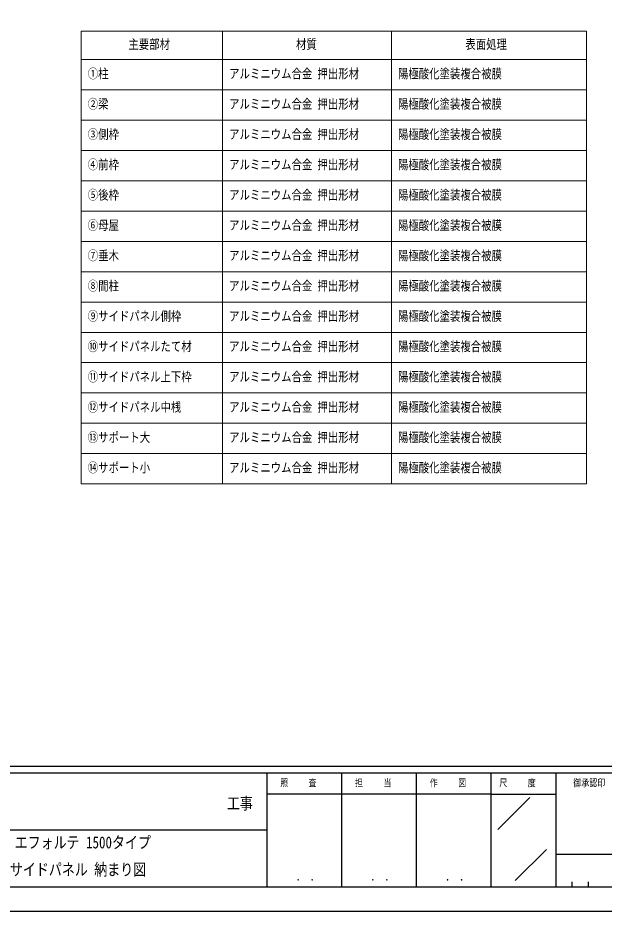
# Model space of a CAD drawing. Units: millimetres, scale not verified. Extents: x -10512 to 10512, y -7425 to 7425.
# Drawn here: x 1322 to 5835, y -7425 to -547 of the extents above; entities that cross this region are included whole.
import ezdxf
from ezdxf.enums import TextEntityAlignment as Align

# ---------------------------------------------------------------- set-up
doc = ezdxf.new("R2010")
doc.units = ezdxf.units.MM
doc.header["$LTSCALE"] = 30
doc.layers.add('0-1_TABLE1', color=7, linetype='Continuous', lineweight=18)
doc.layers.add('0-2_USER1', color=3, linetype='Continuous')
doc.layers.add('0-7_YKK_ZWAK', color=7, linetype='Continuous')
doc.styles.add('ＭＳ ゴシック', font='')
doc.styles.get('ＭＳ ゴシック').set_extended_font_data('MS Gothic')

msp = doc.modelspace()

# ---------------------------------------------------------------- linework, layer by layer
at = {"layer": '0-1_TABLE1'}
for p, q in [((1810.24, -648.78), (5698.49, -648.78)), ((1810.24, -648.78), (1810.24, -4135.44)), ((2898.67, -648.78), (2898.67, -4135.44)), ((4198.49, -648.78), (4198.49, -4135.44)), ((5698.49, -648.78), (5698.49, -4135.44)), ((1810.24, -868.78), (5698.49, -868.78)), ((1810.24, -1102.11), (5698.49, -1102.11)), ((1810.24, -1335.44), (5698.49, -1335.44)), ((1810.24, -1568.78), (5698.49, -1568.78)), ((1810.24, -1802.11), (5698.49, -1802.11)), ((1810.24, -2035.44), (5698.49, -2035.44)), ((1810.24, -2268.78), (5698.49, -2268.78)), ((1810.24, -2502.11), (5698.49, -2502.11)), ((1810.24, -2735.44), (5698.49, -2735.44)), ((1810.24, -2968.78), (5698.49, -2968.78)), ((1810.24, -3202.11), (5698.49, -3202.11)), ((1810.24, -3435.44), (5698.49, -3435.44)), ((1810.24, -3668.78), (5698.49, -3668.78)), ((1810.24, -3902.11), (5698.49, -3902.11)), ((1810.24, -4135.44), (5698.49, -4135.44))]:
    msp.add_line(p, q, dxfattribs=at)
at = {"layer": '0-7_YKK_ZWAK'}
for p, q in [((9737.55, -6312.5), (-9762.45, -6312.5)), ((3237.55, -6362.5), (-12.45, -6362.5)), ((3812.55, -6362.5), (3812.55, -7237.5)), ((4387.55, -6362.5), (4387.55, -7237.5)), ((4962.55, -6362.5), (4962.55, -7237.5)), ((5462.55, -6362.5), (4962.55, -6362.5)), ((8043.8, -6362.5), (5462.55, -6362.5)), ((5462.55, -6362.5), (5462.55, -7237.5)), ((4962.55, -6525), (3237.55, -6525)), ((4962.55, -6525), (5462.55, -6525)), ((5017.76, -6795.73), (5262.59, -6550.9)), ((-12.45, -6800), (3237.55, -6800)), ((5151.68, -7189.97), (5392.23, -6949.42)), ((5462.55, -6987.5), (8043.8, -6987.5)), ((5587.55, -7200), (5587.55, -7237.5)), ((5712.55, -7200), (5712.55, -7237.5)), ((-12.45, -7237.5), (3237.55, -7237.5)), ((3237.55, -7237.5), (4962.55, -7237.5)), ((4962.55, -7237.5), (5462.55, -7237.5)), ((5462.55, -7237.5), (8043.8, -7237.5))]:
    msp.add_line(p, q, dxfattribs=at)
msp.add_lwpolyline([(-10512.5, -7425), (10512.5, -7425), (10512.5, 7425), (-10512.5, 7425)], close=True, dxfattribs=at)
msp.add_lwpolyline([(4962.55, -6362.5), (3237.55, -6362.5), (3237.55, -7237.5)], dxfattribs=at)

# ---------------------------------------------------------------- texts
at = {"layer": '0-1_TABLE1', "style": 'ＭＳ ゴシック', "width": 0.8}
for s, p in [('主要部材', (2173.13, -808.78)), ('材質', (3463.25, -808.78)), ('表面処理', (4767.16, -808.78)), ('①柱', (1860.24, -1035.44)), ('アルミニウム合金 押出形材', (2948.67, -1035.44)), ('陽極酸化塗装複合被膜', (4248.49, -1035.44)), ('②梁', (1860.24, -1268.78)), ('アルミニウム合金 押出形材', (2948.67, -1268.78)), ('陽極酸化塗装複合被膜', (4248.49, -1268.78)), ('③側枠', (1860.24, -1502.11)), ('アルミニウム合金 押出形材', (2948.67, -1502.11)), ('陽極酸化塗装複合被膜', (4248.49, -1502.11)), ('④前枠', (1860.24, -1735.44)), ('アルミニウム合金 押出形材', (2948.67, -1735.44)), ('陽極酸化塗装複合被膜', (4248.49, -1735.44)), ('⑤後枠', (1860.24, -1968.78)), ('アルミニウム合金 押出形材', (2948.67, -1968.78)), ('陽極酸化塗装複合被膜', (4248.49, -1968.78)), ('⑥母屋', (1860.24, -2202.11)), ('アルミニウム合金 押出形材', (2948.67, -2202.11)), ('陽極酸化塗装複合被膜', (4248.49, -2202.11)), ('⑦垂木', (1860.24, -2435.44)), ('アルミニウム合金 押出形材', (2948.67, -2435.44)), ('陽極酸化塗装複合被膜', (4248.49, -2435.44)), ('⑧間柱', (1860.24, -2668.78)), ('アルミニウム合金 押出形材', (2948.67, -2668.78)), ('陽極酸化塗装複合被膜', (4248.49, -2668.78)), ('⑨サイドパネル側枠', (1860.24, -2902.11)), ('アルミニウム合金 押出形材', (2948.67, -2902.11)), ('陽極酸化塗装複合被膜', (4248.49, -2902.11)), ('⑩サイドパネルたて材', (1860.24, -3135.44)), ('アルミニウム合金 押出形材', (2948.67, -3135.44)), ('陽極酸化塗装複合被膜', (4248.49, -3135.44)), ('⑪サイドパネル上下枠', (1860.24, -3368.78)), ('アルミニウム合金 押出形材', (2948.67, -3368.78)), ('陽極酸化塗装複合被膜', (4248.49, -3368.78)), ('⑫サイドパネル中桟', (1860.24, -3602.11)), ('アルミニウム合金 押出形材', (2948.67, -3602.11)), ('陽極酸化塗装複合被膜', (4248.49, -3602.11)), ('⑬サポート大', (1860.24, -3835.44)), ('アルミニウム合金 押出形材', (2948.67, -3835.44)), ('陽極酸化塗装複合被膜', (4248.49, -3835.44)), ('⑭サポート小', (1860.24, -4068.78)), ('アルミニウム合金 押出形材', (2948.67, -4068.78)), ('陽極酸化塗装複合被膜', (4248.49, -4068.78))]:
    msp.add_text(s, height=73.31, dxfattribs=at).set_placement(p, align=Align.BOTTOM_LEFT)
at = {"layer": '0-2_USER1', "style": 'ＭＳ ゴシック', "width": 0.8}
for s, p in [('サイクルポート エフォルテ 1500タイプ', (547.3, -6969.36)), ('単体セット サイドパネル 納まり図', (710.63, -7177.69))]:
    msp.add_text(s, height=91.64, dxfattribs=at).set_placement(p, align=Align.BOTTOM_LEFT)
at = {"layer": '0-7_YKK_ZWAK', "style": 'ＭＳ ゴシック', "width": 0.8}
for s, height, p in [('照     査', 54.99, (3341.05, -6481.25)), ('担     当', 54.99, (3918.05, -6481.25)), ('作     図', 54.99, (4493.05, -6481.25)), ('尺     度', 54.99, (5028.55, -6481.25)), ('御承認印', 54.99, (5597.85, -6481.25)), ('工事', 91.64, (2930.83, -6668.66)), ('． ．', 64.79, (3462.5, -7210.88)), ('． ．', 64.79, (4037.5, -7210.88)), ('． ．', 64.79, (4612.5, -7210.88))]:
    msp.add_text(s, height=height, dxfattribs=at).set_placement(p, align=Align.BOTTOM_LEFT)

doc.saveas('drawing.dxf')
